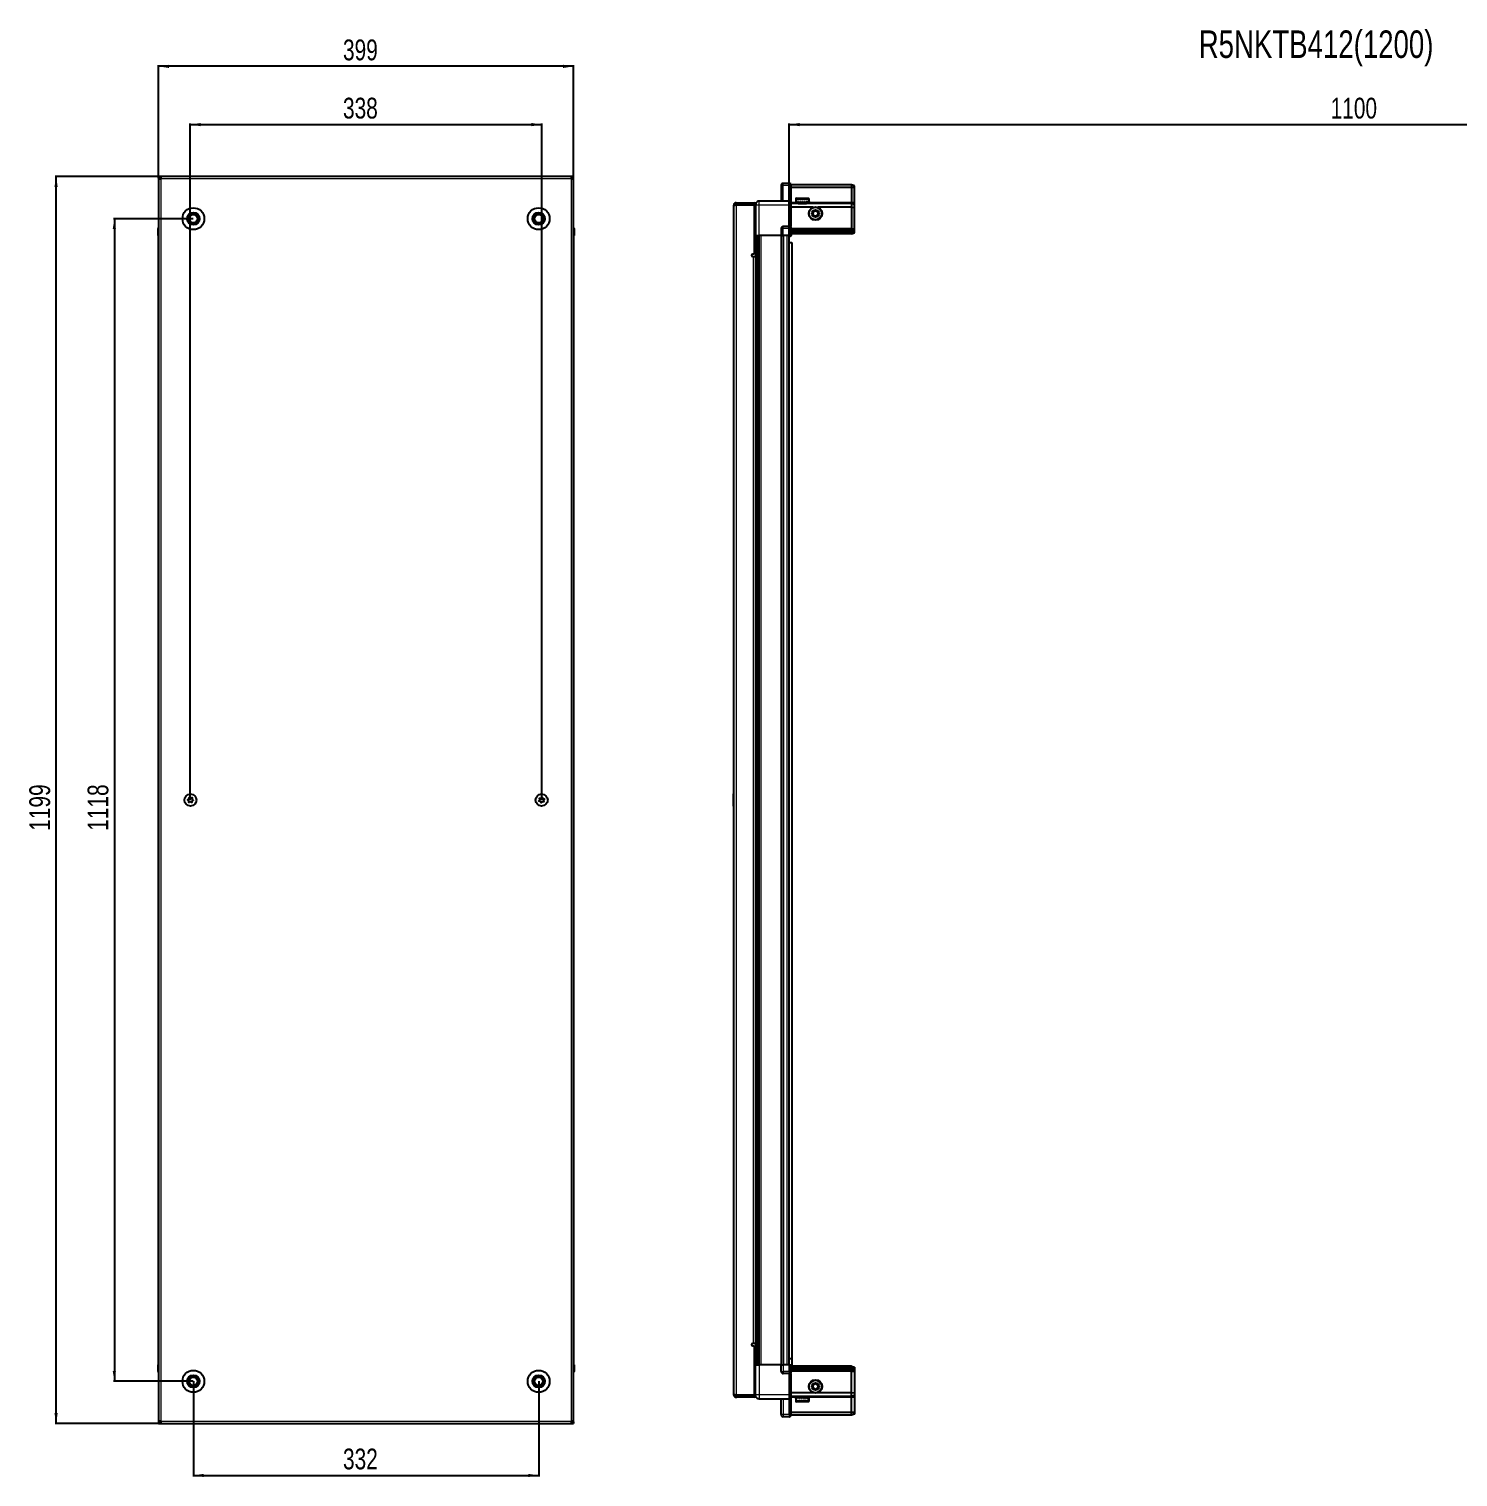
# Model space of a CAD drawing. Header units: millimetres. Extents: x 964 to 3493, y -1259 to 1435.
# Drawn here: x 964 to 2338, y 43 to 1435 of the extents above; entities that cross this region are included whole.
import ezdxf

# ---------------------------------------------------------------- set-up
doc = ezdxf.new("R2010")
doc.units = ezdxf.units.MM
doc.layers.add('FORMAT', color=7, linetype='Continuous')
doc.styles.add('SLDTEXTSTYLE0', font='TXT', dxfattribs={"width": 0.75})
doc.dimstyles.new('SLDDIMSTYLE0', dxfattribs={"dimtxt": 20, "dimasz": 10, "dimexe": 0, "dimexo": 0.0625, "dimgap": 5, "dimtad": 2, "dimdec": 1, "dimrnd": 1e-09, "dimzin": 12, "dimdsep": 46, "dimtxsty": 'SLDTEXTSTYLE0', "dimsah": 1, "dimcen": 0.09, "dimadec": 0, "dimazin": 3, "dimtfac": 1, "dimtofl": 0, "dimtmove": 0, "dimatfit": 3, "dimfxl": 0, "dimfrac": 2, "dimtolj": 1, "dimtzin": 12, "dimarcsym": 0})

# ---------------------------------------------------------------- blocks, each defined once
blk = doc.blocks.new('_D')
at = {"layer": 'FORMAT'}
for p, q in [((1088.6, 1293.1), (989.2, 1293.1)), ((990.2, 94.1), (990.2, 1293.1)), ((1088.6, 94.1), (989.2, 94.1))]:
    blk.add_line(p, q, dxfattribs=at)
for points in [[(990.2, 1293.1), (988.6, 1283.1), (991.7, 1283.1)], [(990.2, 94.1), (991.7, 104.1), (988.6, 104.1)]]:
    blk.add_solid(points, dxfattribs=at)
at = {"layer": 'FORMAT', "insert": (964.4, 664), "char_height": 20, "attachment_point": 1, "rotation": 90, "style": 'SLDTEXTSTYLE0'}
blk.add_mtext('1199', dxfattribs=at)
blk = doc.blocks.new('_D_1')
at = {"layer": 'FORMAT'}
for p, q in [((1088.7, 1293.1), (1088.7, 1400.1)), ((1487.7, 1399.1), (1088.7, 1399.1)), ((1487.7, 1293.1), (1487.7, 1400.1))]:
    blk.add_line(p, q, dxfattribs=at)
for points in [[(1088.7, 1399.1), (1098.7, 1397.5), (1098.7, 1400.6)], [(1487.7, 1399.1), (1477.7, 1400.6), (1477.7, 1397.5)]]:
    blk.add_solid(points, dxfattribs=at)
at = {"layer": 'FORMAT', "insert": (1266, 1424.9), "char_height": 20, "attachment_point": 1, "style": 'SLDTEXTSTYLE0'}
blk.add_mtext('399', dxfattribs=at)
blk = doc.blocks.new('_D_2')
at = {"layer": 'FORMAT'}
for p, q in [((1122.2, 134.6), (1122.2, 43.1)), ((1454.2, 134.6), (1454.2, 43.1)), ((1122.2, 44.1), (1454.2, 44.1))]:
    blk.add_line(p, q, dxfattribs=at)
for points in [[(1122.2, 44.1), (1132.2, 42.5), (1132.2, 45.6)], [(1454.2, 44.1), (1444.2, 45.6), (1444.2, 42.5)]]:
    blk.add_solid(points, dxfattribs=at)
at = {"layer": 'FORMAT', "insert": (1266, 69.9), "char_height": 20, "attachment_point": 1, "style": 'SLDTEXTSTYLE0'}
blk.add_mtext('332', dxfattribs=at)
blk = doc.blocks.new('_D_3')
at = {"layer": 'FORMAT'}
for p, q in [((1119.2, 693.6), (1119.2, 1344.1)), ((1119.2, 1343.1), (1457.2, 1343.1)), ((1457.2, 693.6), (1457.2, 1344.1))]:
    blk.add_line(p, q, dxfattribs=at)
for points in [[(1119.2, 1343.1), (1129.2, 1341.5), (1129.2, 1344.6)], [(1457.2, 1343.1), (1447.2, 1344.6), (1447.2, 1341.5)]]:
    blk.add_solid(points, dxfattribs=at)
at = {"layer": 'FORMAT', "insert": (1266, 1368.9), "char_height": 20, "attachment_point": 1, "style": 'SLDTEXTSTYLE0'}
blk.add_mtext('338', dxfattribs=at)
blk = doc.blocks.new('_D_4')
at = {"layer": 'FORMAT'}
for p, q in [((1122.1, 1252.6), (1045.2, 1252.6)), ((1046.2, 1252.6), (1046.2, 134.6)), ((1122.1, 134.6), (1045.2, 134.6))]:
    blk.add_line(p, q, dxfattribs=at)
for points in [[(1046.2, 1252.6), (1044.6, 1242.6), (1047.7, 1242.6)], [(1046.2, 134.6), (1047.7, 144.6), (1044.6, 144.6)]]:
    blk.add_solid(points, dxfattribs=at)
at = {"layer": 'FORMAT', "insert": (1020.4, 664), "char_height": 20, "attachment_point": 1, "rotation": 90, "style": 'SLDTEXTSTYLE0'}
blk.add_mtext('1118', dxfattribs=at)
blk = doc.blocks.new('_D_5')
at = {"layer": 'FORMAT'}
for p, q in [((1695.1, 1236.6), (1695.1, 1344.1)), ((1695.1, 1343.1), (2795.1, 1343.1)), ((2795.1, 1236.6), (2795.1, 1344.1))]:
    blk.add_line(p, q, dxfattribs=at)
for points in [[(1695.1, 1343.1), (1705.1, 1341.5), (1705.1, 1344.6)], [(2795.1, 1343.1), (2785.1, 1344.6), (2785.1, 1341.5)]]:
    blk.add_solid(points, dxfattribs=at)
at = {"layer": 'FORMAT', "insert": (2215.6, 1368.9), "char_height": 20, "attachment_point": 1, "style": 'SLDTEXTSTYLE0'}
blk.add_mtext('1100', dxfattribs=at)

msp = doc.modelspace()

# ---------------------------------------------------------------- linework, layer by layer
at = {"color": 7, "linetype": 'Continuous', "lineweight": 25}
for p, q in [((1088.66, 1291.57), (1088.66, 1293.07)), ((1090.76, 1293.07), (1088.66, 1293.07)), ((1088.66, 1291.57), (1090.76, 1291.57)), ((1088.66, 1291.57), (1088.66, 1290.97)), ((1088.66, 1290.97), (1088.66, 96.17)), ((1088.66, 1290.97), (1090.76, 1290.97)), ((1090.76, 1293.07), (1090.76, 1290.97)), ((1485.56, 1293.07), (1090.76, 1293.07)), ((1485.56, 1290.97), (1485.56, 1293.07)), ((1487.66, 1293.07), (1485.56, 1293.07)), ((1485.56, 1291.57), (1487.66, 1291.57)), ((1485.56, 1290.97), (1487.66, 1290.97)), ((1487.66, 1291.57), (1487.66, 1293.07)), ((1487.66, 1290.97), (1487.66, 1291.57)), ((1487.66, 96.17), (1487.66, 1290.97)), ((1687.28, 1284.57), (1687.28, 1269.57)), ((1695.28, 1286.57), (1689.28, 1286.57)), ((1695.28, 1286.57), (1695.62, 1286.57)), ((1695.28, 1286.57), (1695.28, 1284.57)), ((1695.28, 1269.77), (1695.28, 1284.57)), ((1695.28, 1269.77), (1695.28, 1284.57)), ((1696.48, 1286.07), (1695.62, 1286.57)), ((1696.48, 1284.57), (1696.48, 1286.07)), ((1754.78, 1285.07), (1696.48, 1285.07)), ((1696.48, 1284.57), (1696.48, 1269.77)), ((1754.78, 1282.57), (1696.48, 1282.57)), ((1754.78, 1285.07), (1754.78, 1282.57)), ((1757.78, 1284.27), (1754.78, 1285.07)), ((1754.78, 1282.57), (1754.78, 1268.07)), ((1757.78, 1282.42), (1754.78, 1282.57)), ((1757.78, 1282.42), (1757.78, 1284.27)), ((1757.78, 1268.07), (1757.78, 1282.42)), ((1643.88, 1266.32), (1643.88, 1267.82)), ((1643.88, 1267.82), (1644.78, 1267.82)), ((1644.78, 1267.82), (1661.28, 1267.82)), ((1644.78, 1266.32), (1644.78, 1267.82)), ((1661.28, 1266.32), (1661.28, 1267.82)), ((1695.28, 1269.57), (1666.28, 1269.57)), ((1695.28, 1269.57), (1695.28, 1269.77)), ((1695.28, 1269.57), (1696.48, 1269.57)), ((1695.28, 1265.57), (1695.28, 1269.57)), ((1696.48, 1269.77), (1696.48, 1269.57)), ((1696.48, 1269.57), (1696.48, 1265.57)), ((1701.28, 1271.47), (1701.28, 1269.07)), ((1701.28, 1269.07), (1701.28, 1268.57)), ((1701.28, 1268.57), (1701.42, 1268.57)), ((1701.61, 1269.07), (1701.42, 1269.07)), ((1701.42, 1269.07), (1701.42, 1268.57)), ((1701.42, 1268.57), (1701.61, 1268.57)), ((1701.61, 1269.07), (1701.61, 1268.57)), ((1701.61, 1268.57), (1702.14, 1268.57)), ((1702.08, 1272.27), (1709.25, 1272.27)), ((1702.54, 1269.07), (1702.14, 1269.07)), ((1702.14, 1269.07), (1702.14, 1268.57)), ((1702.14, 1268.57), (1702.54, 1268.57)), ((1702.54, 1269.07), (1702.54, 1268.57)), ((1702.54, 1268.57), (1703.41, 1268.57)), ((1703.38, 1268.57), (1703.38, 1268.47)), ((1703.38, 1268.47), (1712.18, 1268.47)), ((1703.98, 1269.07), (1703.41, 1269.07)), ((1703.41, 1269.07), (1703.41, 1268.57)), ((1703.41, 1268.57), (1703.98, 1268.57)), ((1703.78, 1268.07), (1704.47, 1267.59)), ((1703.78, 1268.07), (1708.81, 1268.07)), ((1704.47, 1267.59), (1703.78, 1267.1)), ((1703.98, 1269.07), (1703.98, 1268.57)), ((1703.98, 1268.57), (1705.1, 1268.57)), ((1704.47, 1267.59), (1708.64, 1267.59)), ((1705.79, 1269.07), (1705.1, 1269.07)), ((1705.1, 1269.07), (1705.1, 1268.57)), ((1705.1, 1268.57), (1705.79, 1268.57)), ((1705.79, 1269.07), (1705.79, 1268.57)), ((1705.79, 1268.57), (1707.07, 1268.57)), ((1707.8, 1269.07), (1707.07, 1269.07)), ((1707.07, 1269.07), (1707.07, 1268.57)), ((1707.07, 1268.57), (1707.3, 1268.57)), ((1707.3, 1269.07), (1707.3, 1268.57)), ((1707.8, 1269.07), (1707.8, 1268.57)), ((1707.8, 1269.07), (1707.8, 1268.57)), ((1707.8, 1268.57), (1709.1, 1268.57)), ((1707.8, 1268.57), (1707.8, 1268.57)), ((1708.64, 1267.59), (1711.09, 1267.59)), ((1708.81, 1268.07), (1711.78, 1268.07)), ((1709.81, 1269.07), (1709.1, 1269.07)), ((1709.1, 1269.07), (1709.1, 1268.57)), ((1709.16, 1269.07), (1709.16, 1268.57)), ((1709.16, 1268.57), (1709.81, 1268.57)), ((1709.25, 1272.27), (1713.48, 1272.27)), ((1709.81, 1269.07), (1709.81, 1268.57)), ((1709.81, 1268.57), (1711, 1268.57)), ((1711.62, 1269.07), (1711, 1269.07)), ((1711, 1269.07), (1711, 1268.57)), ((1711, 1268.57), (1711.62, 1268.57)), ((1711.09, 1267.59), (1711.78, 1268.07)), ((1711.78, 1267.1), (1711.09, 1267.59)), ((1711.62, 1269.07), (1711.62, 1268.57)), ((1711.62, 1268.57), (1712.59, 1268.57)), ((1712.18, 1268.47), (1712.18, 1268.57)), ((1713.05, 1269.07), (1712.59, 1269.07)), ((1712.59, 1269.07), (1712.59, 1268.57)), ((1712.59, 1268.57), (1713.05, 1268.57)), ((1713.05, 1269.07), (1713.05, 1268.57)), ((1713.05, 1268.57), (1713.71, 1268.57)), ((1713.97, 1269.07), (1713.71, 1269.07)), ((1713.71, 1269.07), (1713.71, 1268.57)), ((1713.71, 1268.57), (1713.97, 1268.57)), ((1713.97, 1269.07), (1713.97, 1268.57)), ((1713.97, 1268.57), (1714.24, 1268.57)), ((1714.28, 1269.07), (1714.24, 1269.07)), ((1714.24, 1269.07), (1714.24, 1268.57)), ((1714.24, 1268.57), (1714.28, 1268.57)), ((1714.28, 1269.07), (1714.28, 1271.47)), ((1714.28, 1269.07), (1714.28, 1268.57)), ((1754.78, 1268.07), (1754.78, 1267.07)), ((1757.78, 1266.27), (1757.78, 1268.07)), ((1643.28, 1265.72), (1641.78, 1265.72)), ((1641.78, 1265.22), (1641.78, 1265.72)), ((1641.78, 121.92), (1641.78, 1265.22)), ((1643.88, 1266.32), (1644.78, 1266.32)), ((1643.88, 1265.82), (1661.28, 1265.82)), ((1644.78, 1266.32), (1661.28, 1266.32)), ((1662.78, 1265.82), (1661.28, 1265.82)), ((1661.28, 1265.82), (1661.28, 1218.32)), ((1662.78, 1265.57), (1662.78, 1236.57)), ((1695.28, 1245.27), (1695.28, 1265.57)), ((1754.78, 1267.07), (1696.48, 1267.07)), ((1696.48, 1265.57), (1696.48, 1245.27)), ((1717.78, 1263.57), (1696.48, 1263.57)), ((1703.78, 1267.1), (1703.78, 1267.07)), ((1703.78, 1267.1), (1708.81, 1267.1)), ((1708.81, 1267.1), (1711.78, 1267.1)), ((1711.78, 1267.07), (1711.78, 1267.1)), ((1754.78, 1263.57), (1722.78, 1263.57)), ((1754.78, 1267.07), (1754.78, 1263.57)), ((1757.78, 1266.27), (1754.78, 1267.07)), ((1754.78, 1263.57), (1754.78, 1243.07)), ((1754.78, 1263.57), (1757.78, 1263.24)), ((1757.78, 1263.24), (1757.78, 1266.27)), ((1757.78, 1243.07), (1757.78, 1263.24)), ((1088.15, 1243.07), (1088.15, 1236.57)), ((1088.16, 1236.57), (1088.16, 1243.07)), ((1487.66, 1244.39), (1487.66, 1244.39)), ((1488.16, 1243.07), (1488.16, 1236.57)), ((1488.16, 1236.57), (1488.16, 1243.07)), ((1687.28, 1243.07), (1687.28, 1236.57)), ((1695.28, 1245.07), (1689.28, 1245.07)), ((1695.28, 1245.07), (1695.28, 1245.27)), ((1695.28, 1245.07), (1695.28, 1243.07)), ((1695.28, 1245.07), (1696.48, 1245.07)), ((1695.28, 1236.57), (1695.28, 1243.07)), ((1695.28, 1236.57), (1695.28, 1243.07)), ((1695.62, 1236.57), (1695.62, 1243.07)), ((1696.48, 1245.27), (1696.48, 1245.07)), ((1696.48, 1244.39), (1696.48, 1245.07)), ((1696.48, 1244.39), (1696.48, 1236.57)), ((1754.78, 1242.07), (1696.48, 1242.07)), ((1754.78, 1241.07), (1696.48, 1241.07)), ((1754.78, 1239.57), (1696.48, 1239.57)), ((1754.78, 1243.07), (1754.78, 1242.07)), ((1754.78, 1242.07), (1754.78, 1241.07)), ((1754.78, 1242.07), (1757.78, 1241.27)), ((1754.78, 1241.07), (1754.78, 1239.57)), ((1754.78, 1241.07), (1757.78, 1240.53)), ((1754.78, 1239.57), (1757.78, 1240.03)), ((1754.78, 1239.57), (1754.78, 1238.07)), ((1757.78, 1241.27), (1757.78, 1243.07)), ((1757.78, 1240.53), (1757.78, 1241.27)), ((1757.78, 1240.03), (1757.78, 1240.53)), ((1757.78, 1238.87), (1757.78, 1240.03)), ((1088.15, 1236.57), (1088.16, 1236.57)), ((1088.66, 1236.57), (1088.16, 1236.57)), ((1088.31, 1236.57), (1088.31, 150.57)), ((1487.66, 1236.57), (1488.16, 1236.57)), ((1488.01, 150.57), (1488.01, 1236.57)), ((1488.16, 1236.57), (1488.16, 1236.57)), ((1488.16, 1236.57), (1488.16, 1236.57)), ((1661.28, 1239.32), (1662.78, 1239.32)), ((1662.78, 1236.57), (1661.28, 1236.57)), ((1663.43, 150.57), (1663.43, 1236.57)), ((1665.23, 1236.57), (1665.23, 150.57)), ((1665.26, 1236.57), (1665.26, 150.57)), ((1687.28, 1236.57), (1666.28, 1236.57)), ((1687.28, 1236.57), (1689.28, 1236.57)), ((1687.93, 150.57), (1687.93, 1236.57)), ((1695.28, 1236.57), (1689.28, 1236.57)), ((1695.13, 150.57), (1695.13, 1236.57)), ((1695.13, 1229.57), (1697.63, 1229.57)), ((1695.28, 1236.57), (1695.62, 1236.57)), ((1695.28, 1236.57), (1695.28, 1236.57)), ((1696.48, 1236.57), (1695.62, 1236.57)), ((1695.62, 1236.57), (1695.62, 1236.57)), ((1754.78, 1238.07), (1696.48, 1238.07)), ((1697.63, 1229.57), (1697.63, 156.07)), ((1754.78, 1238.07), (1757.78, 1238.87)), ((1661.28, 1218.32), (1659.93, 1218.32)), ((1659.93, 1216.32), (1660.68, 1216.32)), ((1660.68, 1216.32), (1662.78, 1216.32)), ((1662.78, 1216.32), (1662.78, 170.82)), ((1641.78, 699.36), (1641.48, 699.36)), ((1641.48, 687.79), (1641.48, 699.36)), ((1663.28, 703.07), (1663.28, 684.07)), ((1641.48, 687.79), (1641.78, 687.79)), ((1660.68, 170.82), (1659.93, 170.82)), ((1659.93, 168.82), (1661.28, 168.82)), ((1662.78, 170.82), (1660.68, 170.82)), ((1661.28, 168.82), (1661.28, 121.32)), ((1697.63, 156.07), (1695.13, 156.07)), ((1697.63, 156.07), (1697.63, 149.07)), ((1088.15, 144.07), (1088.15, 150.57)), ((1088.15, 150.57), (1088.16, 150.57)), ((1088.16, 150.57), (1088.16, 150.57)), ((1088.16, 150.57), (1088.16, 144.07)), ((1088.65, 150.57), (1088.16, 150.57)), ((1088.65, 142.75), (1088.65, 142.75)), ((1487.66, 150.57), (1488.16, 150.57)), ((1488.16, 150.57), (1488.16, 150.57)), ((1488.16, 144.07), (1488.16, 150.57)), ((1488.16, 150.57), (1488.16, 144.07)), ((1662.78, 150.57), (1661.28, 150.57)), ((1662.78, 147.82), (1661.28, 147.82)), ((1662.78, 121.57), (1662.78, 150.57)), ((1687.28, 150.57), (1666.28, 150.57)), ((1687.28, 144.07), (1687.28, 150.57)), ((1687.28, 150.57), (1689.28, 150.57)), ((1695.28, 150.57), (1689.28, 150.57)), ((1695.28, 142.07), (1689.28, 142.07)), ((1695.28, 144.07), (1695.28, 150.57)), ((1695.28, 150.57), (1695.62, 150.57)), ((1695.28, 144.07), (1695.28, 142.07)), ((1695.28, 144.07), (1695.28, 142.07)), ((1695.28, 142.07), (1696.48, 142.07)), ((1695.28, 141.87), (1695.28, 142.07)), ((1695.28, 121.57), (1695.28, 141.87)), ((1695.62, 144.07), (1695.62, 150.57)), ((1695.62, 150.57), (1696.48, 150.57)), ((1696.48, 150.57), (1696.48, 142.75)), ((1754.78, 149.07), (1696.48, 149.07)), ((1754.78, 147.57), (1696.48, 147.57)), ((1754.78, 146.07), (1696.48, 146.07)), ((1754.78, 145.07), (1696.48, 145.07)), ((1696.48, 142.07), (1696.48, 142.75)), ((1696.48, 142.07), (1696.48, 141.87)), ((1696.48, 141.87), (1696.48, 121.57)), ((1754.78, 147.57), (1754.78, 149.07)), ((1754.78, 149.07), (1757.78, 148.27)), ((1754.78, 146.07), (1754.78, 147.57)), ((1754.78, 147.57), (1757.78, 147.12)), ((1754.78, 146.07), (1757.78, 146.62)), ((1754.78, 145.07), (1754.78, 146.07)), ((1754.78, 145.07), (1757.78, 145.87)), ((1754.78, 144.07), (1754.78, 145.07)), ((1754.78, 123.57), (1754.78, 144.07)), ((1757.78, 148.27), (1757.78, 147.12)), ((1757.78, 147.12), (1757.78, 146.62)), ((1757.78, 146.62), (1757.78, 145.87)), ((1757.78, 145.87), (1757.78, 144.07)), ((1757.78, 144.07), (1757.78, 123.9)), ((1641.78, 121.42), (1641.78, 121.92)), ((1643.28, 121.42), (1641.78, 121.42)), ((1661.28, 121.32), (1643.88, 121.32)), ((1643.88, 120.82), (1643.88, 119.32)), ((1643.88, 120.82), (1644.78, 120.82)), ((1643.88, 119.32), (1644.78, 119.32)), ((1644.78, 120.82), (1644.78, 119.32)), ((1661.28, 120.82), (1644.78, 120.82)), ((1661.28, 119.32), (1644.78, 119.32)), ((1661.28, 121.32), (1662.78, 121.32)), ((1661.28, 120.82), (1661.28, 119.32)), ((1695.28, 117.57), (1666.28, 117.57)), ((1687.28, 102.57), (1687.28, 117.57)), ((1695.28, 117.57), (1695.28, 121.57)), ((1695.28, 117.57), (1696.48, 117.57)), ((1695.28, 117.37), (1695.28, 117.57)), ((1695.28, 102.57), (1695.28, 117.37)), ((1717.78, 123.57), (1696.48, 123.57)), ((1696.48, 121.57), (1696.48, 117.57)), ((1754.78, 120.07), (1696.48, 120.07)), ((1696.48, 117.57), (1696.48, 117.37)), ((1696.48, 117.37), (1696.48, 102.57)), ((1701.28, 118.57), (1701.28, 115.67)), ((1701.38, 118.57), (1701.28, 118.57)), ((1701.38, 118.07), (1701.38, 118.57)), ((1701.55, 118.57), (1701.38, 118.57)), ((1701.38, 118.07), (1701.55, 118.07)), ((1701.55, 118.07), (1701.55, 118.57)), ((1702.04, 118.57), (1701.55, 118.57)), ((1702.04, 118.07), (1702.04, 118.57)), ((1702.42, 118.57), (1702.04, 118.57)), ((1702.04, 118.07), (1702.42, 118.07)), ((1702.23, 114.87), (1702.08, 114.87)), ((1713.48, 114.87), (1702.23, 114.87)), ((1702.42, 118.07), (1702.42, 118.57)), ((1703.26, 118.57), (1702.42, 118.57)), ((1703.26, 118.07), (1703.26, 118.57)), ((1703.81, 118.57), (1703.26, 118.57)), ((1703.26, 118.07), (1703.81, 118.07)), ((1703.38, 118.67), (1703.38, 118.57)), ((1708.78, 118.67), (1703.38, 118.67)), ((1703.78, 120.07), (1703.78, 120.04)), ((1703.78, 120.04), (1704.47, 119.55)), ((1703.89, 120.04), (1703.78, 120.04)), ((1704.47, 119.55), (1703.78, 119.07)), ((1703.89, 119.07), (1703.78, 119.07)), ((1703.81, 118.07), (1703.81, 118.57)), ((1704.92, 118.57), (1703.81, 118.57)), ((1711.78, 120.04), (1703.89, 120.04)), ((1711.78, 119.07), (1703.89, 119.07)), ((1704.56, 119.55), (1704.47, 119.55)), ((1711.09, 119.55), (1704.56, 119.55)), ((1704.92, 118.07), (1704.92, 118.57)), ((1705.6, 118.57), (1704.92, 118.57)), ((1704.92, 118.07), (1705.6, 118.07)), ((1705.6, 118.07), (1705.6, 118.57)), ((1706.86, 118.57), (1705.6, 118.57)), ((1706.86, 118.07), (1706.86, 118.57)), ((1707.16, 118.57), (1706.86, 118.57)), ((1706.86, 118.07), (1707.6, 118.07)), ((1707.16, 118.07), (1707.16, 118.57)), ((1707.6, 118.07), (1707.6, 118.57)), ((1708.9, 118.57), (1707.6, 118.57)), ((1712.18, 118.67), (1708.78, 118.67)), ((1708.9, 118.07), (1708.9, 118.57)), ((1708.9, 118.07), (1709.61, 118.07)), ((1709.02, 118.07), (1709.02, 118.57)), ((1709.61, 118.57), (1709.02, 118.57)), ((1709.61, 118.07), (1709.61, 118.57)), ((1710.82, 118.57), (1709.61, 118.57)), ((1710.82, 118.07), (1710.82, 118.57)), ((1711.45, 118.57), (1710.82, 118.57)), ((1710.82, 118.07), (1711.45, 118.07)), ((1711.09, 119.55), (1711.78, 120.04)), ((1711.78, 119.07), (1711.09, 119.55)), ((1711.45, 118.07), (1711.45, 118.57)), ((1712.45, 118.57), (1711.45, 118.57)), ((1711.78, 120.04), (1711.78, 120.07)), ((1712.18, 118.57), (1712.18, 118.67)), ((1712.45, 118.07), (1712.45, 118.57)), ((1712.93, 118.57), (1712.45, 118.57)), ((1712.45, 118.07), (1712.93, 118.07)), ((1712.93, 118.07), (1712.93, 118.57)), ((1713.62, 118.57), (1712.93, 118.57)), ((1713.62, 118.07), (1713.62, 118.57)), ((1713.91, 118.57), (1713.62, 118.57)), ((1713.62, 118.07), (1713.91, 118.07)), ((1713.91, 118.07), (1713.91, 118.57)), ((1714.22, 118.57), (1713.91, 118.57)), ((1714.22, 118.07), (1714.22, 118.57)), ((1714.28, 118.57), (1714.22, 118.57)), ((1714.22, 118.07), (1714.28, 118.07)), ((1714.28, 115.67), (1714.28, 118.57)), ((1714.28, 118.07), (1714.28, 118.57)), ((1714.28, 118.57), (1714.28, 118.57)), ((1754.78, 123.57), (1722.78, 123.57)), ((1754.78, 123.57), (1757.78, 123.9)), ((1754.78, 120.07), (1754.78, 123.57)), ((1757.78, 120.87), (1754.78, 120.07)), ((1754.78, 119.07), (1754.78, 120.07)), ((1754.78, 104.57), (1754.78, 119.07)), ((1757.78, 123.9), (1757.78, 120.87)), ((1757.78, 120.87), (1757.78, 119.07)), ((1757.78, 119.07), (1757.78, 104.73)), ((1695.28, 100.57), (1689.28, 100.57)), ((1695.28, 102.57), (1695.28, 100.57)), ((1695.28, 100.57), (1695.62, 100.57)), ((1695.28, 100.57), (1695.28, 100.57)), ((1695.28, 100.57), (1695.62, 100.57)), ((1695.62, 100.57), (1696.48, 101.07)), ((1695.62, 100.57), (1696.48, 101.07)), ((1754.78, 104.57), (1696.48, 104.57)), ((1696.48, 101.07), (1696.48, 102.57)), ((1754.78, 102.07), (1696.48, 102.07)), ((1757.78, 104.73), (1754.78, 104.57)), ((1754.78, 102.07), (1754.78, 104.57)), ((1757.78, 102.87), (1754.78, 102.07)), ((1757.78, 104.73), (1757.78, 102.87)), ((1090.76, 96.17), (1088.66, 96.17)), ((1088.66, 96.17), (1088.66, 95.57)), ((1088.66, 95.57), (1088.66, 94.07)), ((1090.76, 95.57), (1088.66, 95.57)), ((1088.66, 94.07), (1090.76, 94.07)), ((1090.76, 96.17), (1090.76, 94.07)), ((1090.76, 94.07), (1485.56, 94.07)), ((1485.56, 94.07), (1485.56, 96.17)), ((1487.66, 96.17), (1485.56, 96.17)), ((1487.66, 95.57), (1485.56, 95.57)), ((1485.56, 94.07), (1487.66, 94.07)), ((1487.66, 95.57), (1487.66, 96.17)), ((1487.66, 95.57), (1487.66, 94.07))]:
    msp.add_line(p, q, dxfattribs=at)
at = {"color": 8, "linetype": 'Continuous', "lineweight": 18}
for p, q in [((1485.56, 1290.97), (1090.76, 1290.97)), ((1090.76, 1290.97), (1090.76, 96.17)), ((1485.56, 96.17), (1485.56, 1290.97)), ((1689.28, 1284.57), (1687.28, 1284.57)), ((1689.28, 1284.57), (1689.28, 1286.57)), ((1689.28, 1269.57), (1689.28, 1284.57)), ((1695.28, 1284.57), (1689.28, 1284.57)), ((1695.28, 1284.57), (1696.48, 1284.57)), ((1695.28, 1269.77), (1696.48, 1269.77)), ((1703.78, 1268.07), (1696.48, 1268.07)), ((1701.28, 1271.47), (1709.46, 1271.47)), ((1709.46, 1271.47), (1714.28, 1271.47)), ((1754.78, 1268.07), (1711.78, 1268.07)), ((1757.78, 1268.07), (1754.78, 1268.07)), ((1643.88, 1265.82), (1643.88, 121.32)), ((1666.28, 1236.57), (1666.28, 1265.57)), ((1695.28, 1265.57), (1666.28, 1265.57)), ((1695.28, 1265.57), (1696.48, 1265.57)), ((1088.66, 1243.07), (1088.16, 1243.07)), ((1487.66, 1243.07), (1488.16, 1243.07)), ((1687.28, 1243.07), (1689.28, 1243.07)), ((1689.28, 1243.07), (1689.28, 1245.07)), ((1689.28, 1236.57), (1689.28, 1243.07)), ((1695.28, 1243.07), (1689.28, 1243.07)), ((1695.28, 1245.27), (1696.48, 1245.27)), ((1695.28, 1243.07), (1695.62, 1243.07)), ((1754.78, 1243.07), (1696.48, 1243.07)), ((1754.78, 1243.07), (1757.78, 1243.07)), ((1662.78, 1216.32), (1662.78, 1236.57)), ((1664.02, 1236.57), (1664.02, 150.57)), ((1666.47, 150.57), (1666.47, 1236.57)), ((1667.88, 1236.57), (1667.88, 150.57)), ((1687.28, 150.57), (1687.28, 1236.57)), ((1689.93, 150.57), (1689.93, 1236.57)), ((1693.13, 150.57), (1693.13, 1236.57)), ((1695.28, 1236.57), (1695.62, 1236.57)), ((1660.68, 170.82), (1660.68, 1216.32)), ((1662.78, 150.57), (1662.78, 170.82)), ((1088.66, 144.07), (1088.16, 144.07)), ((1487.66, 144.07), (1488.16, 144.07)), ((1666.28, 150.57), (1666.28, 121.57)), ((1687.28, 144.07), (1689.28, 144.07)), ((1689.28, 150.57), (1689.28, 144.07)), ((1689.28, 144.07), (1689.28, 142.07)), ((1695.28, 144.07), (1689.28, 144.07)), ((1695.28, 144.07), (1695.62, 144.07)), ((1696.48, 141.87), (1695.28, 141.87)), ((1754.78, 144.07), (1696.48, 144.07)), ((1754.78, 144.07), (1757.78, 144.07)), ((1695.28, 121.57), (1666.28, 121.57)), ((1689.28, 117.57), (1689.28, 102.57)), ((1695.28, 121.57), (1696.48, 121.57)), ((1696.48, 117.37), (1695.28, 117.37)), ((1703.78, 119.07), (1696.48, 119.07)), ((1701.45, 115.67), (1701.28, 115.67)), ((1714.28, 115.67), (1701.45, 115.67)), ((1754.78, 119.07), (1711.78, 119.07)), ((1757.78, 119.07), (1754.78, 119.07)), ((1689.28, 102.57), (1687.28, 102.57)), ((1689.28, 102.57), (1689.28, 100.57)), ((1695.28, 102.57), (1689.28, 102.57)), ((1695.28, 102.57), (1696.48, 102.57)), ((1090.76, 96.17), (1485.56, 96.17))]:
    msp.add_line(p, q, dxfattribs=at)
at = {"color": 7, "linetype": 'Continuous', "lineweight": 25}
for centre, radius in [((1122.16, 1252.57), 10.5), ((1122.16, 1252.57), 6), ((1122.16, 1252.57), 3.9), ((1454.16, 1252.57), 10.5), ((1454.16, 1252.57), 6), ((1454.16, 1252.57), 3.9), ((1720.28, 1257.57), 6.5), ((1720.28, 1257.57), 3.46), ((1119.31, 693.57), 5.79), ((1457.01, 693.57), 5.79), ((1119.31, 693.57), 1.85), ((1457.01, 693.57), 1.85), ((1122.16, 134.57), 10.5), ((1122.16, 134.57), 6), ((1454.16, 134.57), 10.5), ((1454.16, 134.57), 6), ((1122.16, 134.57), 3.9), ((1454.16, 134.57), 3.9), ((1720.28, 129.57), 6.5), ((1720.28, 129.57), 3.46)]:
    msp.add_circle(centre, radius, dxfattribs=at)
at = {"color": 8, "linetype": 'Continuous', "lineweight": 18}
for centre in [(1720.28, 1257.57), (1720.28, 129.57)]:
    msp.add_circle(centre, 5.7, dxfattribs=at)
at = {"color": 7, "linetype": 'Continuous', "lineweight": 25}
for centre, radius, start, end in [((1689.28, 1284.57), 2, 90, 180), ((1661.18, 1265.72), 2.1, 32.2369, 87.2706), ((1702.08, 1271.47), 0.8, 90, 180), ((1703.38, 1268.07), 0.4, 0, 90), ((1712.18, 1268.07), 0.4, 90, 180), ((1713.48, 1271.47), 0.8, 0, 90), ((1122.16, 1252.57), 4.62, 120, 180), ((1122.16, 1252.57), 4.62, 60, 120), ((1122.16, 1252.57), 4.62, 360, 60), ((1454.16, 1252.57), 4.62, 120, 180), ((1454.16, 1252.57), 4.62, 60, 120), ((1454.16, 1252.57), 4.62, 0, 60), ((1643.78, 1265.32), 0.5, 90, 117.52901), ((1661.18, 1265.72), 0.6, 9.59407, 90), ((1720.28, 1257.57), 2.5, 161.00659, 221.00659), ((1720.28, 1257.57), 2.5, 101.00659, 161.00659), ((1720.28, 1257.57), 2.5, 221.00659, 281.00659), ((1720.28, 1257.57), 2.5, 41.00659, 101.00659), ((1720.28, 1257.57), 2.5, 281.00659, 341.00659), ((1720.28, 1257.57), 2.5, 341.00659, 41.00659), ((1090.16, 1243.07), 2, 138.59038, 180), ((1122.16, 1252.57), 4.62, 180, 240), ((1122.16, 1252.57), 4.62, 240, 300), ((1122.16, 1252.57), 4.62, 300, 360), ((1454.16, 1252.57), 4.62, 180, 240), ((1454.16, 1252.57), 4.62, 240, 300), ((1454.16, 1252.57), 4.62, 300, 0), ((1486.16, 1243.07), 2, 33.94202, 41.40962), ((1486.16, 1243.07), 2, 0, 41.40962), ((1486.16, 1243.07), 2, 360, 18.58003), ((1689.28, 1243.07), 2, 90, 180), ((1692.63, 1239.22), 5, 300, 346.70293), ((1659.93, 1217.32), 1, 90, 270), ((1660.28, 703.07), 3, 0, 33.55731), ((1660.28, 684.07), 3, 326.44269, 0), ((1659.93, 169.82), 1, 90, 270), ((1090.16, 144.07), 2, 180, 221.39416), ((1486.16, 144.07), 2, 318.57492, 360), ((1486.16, 144.07), 2, 318.59038, 0), ((1689.28, 144.07), 2, 180, 270), ((1122.16, 134.57), 4.62, 120, 180), ((1122.16, 134.57), 4.62, 180, 240), ((1122.16, 134.57), 4.62, 60, 120), ((1122.16, 134.57), 4.62, 240, 300), ((1122.16, 134.57), 4.62, 0, 60), ((1122.16, 134.57), 4.62, 300, 0), ((1454.16, 134.57), 4.62, 120, 180), ((1454.16, 134.57), 4.62, 180, 240), ((1454.16, 134.57), 4.62, 60, 120), ((1454.16, 134.57), 4.62, 240, 300), ((1454.16, 134.57), 4.62, 360, 60), ((1454.16, 134.57), 4.62, 300, 360), ((1720.28, 129.57), 2.5, 127.98423, 187.98423), ((1720.28, 129.57), 2.5, 187.98423, 247.98423), ((1720.28, 129.57), 2.5, 67.98423, 127.98423), ((1720.28, 129.57), 2.5, 247.98423, 307.98423), ((1720.28, 129.57), 2.5, 7.98423, 67.98423), ((1720.28, 129.57), 2.5, 307.98423, 7.98423), ((1643.78, 121.82), 0.5, 243.29122, 270), ((1661.18, 121.42), 0.6, 270, 350.40593), ((1661.18, 121.42), 2.1, 272.7294, 327.8305), ((1702.08, 115.67), 0.8, 180, 270), ((1703.38, 119.07), 0.4, 270, 360), ((1712.18, 119.07), 0.4, 180, 270), ((1713.48, 115.67), 0.8, 270, 360), ((1689.28, 102.57), 2, 180, 270)]:
    msp.add_arc(centre, radius, start, end, dxfattribs=at)
for centre, start_param, end_param in [((1699.08, 1243.07), 2.4188584, 3.1415927), ((1699.08, 144.07), 3.1415927, 3.8643269)]:
    msp.add_ellipse(centre, major_axis=(3.46, 0), ratio=0.5773503, start_param=start_param, end_param=end_param, dxfattribs=at)
for points, knots in [([(1643.88, 1267.82), (1643.63, 1267.79), (1643.14, 1267.74), (1642.5, 1267.35), (1642.03, 1266.79), (1641.81, 1266.21), (1641.79, 1265.85), (1641.78, 1265.72)], [0, 0, 0, 0, 0.23025534, 0.4485219, 0.6667858, 0.88504963, 1, 1, 1, 1]), ([(1666.28, 1269.57), (1665.84, 1269.52), (1665.17, 1269.45), (1664.35, 1269.02), (1663.79, 1268.56), (1663.34, 1268), (1662.9, 1267.19), (1662.83, 1266.51), (1662.78, 1266.07)], [0, 0, 0, 0, 0.2394568, 0.3683607, 0.5, 0.6316393, 0.7605432, 1, 1, 1, 1]), ([(1117.54, 1252.57), (1117.87, 1253.14), (1118.43, 1254.12), (1119.25, 1255.55), (1119.66, 1256.26), (1119.85, 1256.57)], [0, 0, 0, 0, 0.4391308, 0.7513783, 1, 1, 1, 1]), ([(1119.85, 1256.57), (1120.05, 1256.57), (1120.75, 1256.57), (1122.06, 1256.57), (1123.45, 1256.57), (1124.2, 1256.57), (1124.46, 1256.57)], [0, 0, 0, 0, 0.1393293, 0.4852696, 0.8163565, 1, 1, 1, 1]), ([(1124.46, 1256.57), (1124.8, 1256), (1125.36, 1255.02), (1126.18, 1253.59), (1126.59, 1252.89), (1126.77, 1252.57)], [0, 0, 0, 0, 0.4391308, 0.7513783, 1, 1, 1, 1]), ([(1449.54, 1252.57), (1449.87, 1253.14), (1450.43, 1254.12), (1451.25, 1255.55), (1451.66, 1256.26), (1451.85, 1256.57)], [0, 0, 0, 0, 0.4391308, 0.7513783, 1, 1, 1, 1]), ([(1451.85, 1256.57), (1452.05, 1256.57), (1452.75, 1256.57), (1454.06, 1256.57), (1455.45, 1256.57), (1456.2, 1256.57), (1456.46, 1256.57)], [0, 0, 0, 0, 0.1393293, 0.4852696, 0.8163565, 1, 1, 1, 1]), ([(1456.46, 1256.57), (1456.8, 1256), (1457.36, 1255.02), (1458.18, 1253.59), (1458.59, 1252.89), (1458.77, 1252.57)], [0, 0, 0, 0, 0.4391308, 0.7513783, 1, 1, 1, 1]), ([(1641.78, 1265.22), (1641.81, 1265.27), (1641.86, 1265.36), (1642.26, 1265.49), (1642.81, 1265.62), (1643.39, 1265.73), (1643.76, 1265.8), (1643.88, 1265.82)], [0, 0, 0, 0, 0.2302553, 0.4485219, 0.6667858, 0.8850496, 1, 1, 1, 1]), ([(1662.78, 1266.07), (1662.78, 1266.06), (1662.78, 1266.05), (1662.78, 1265.93), (1662.78, 1265.77), (1662.78, 1265.64), (1662.78, 1265.57)], [0, 0, 0, 0, 0.2493943, 0.5003335, 0.7501667, 1, 1, 1, 1]), ([(1717.45, 1257.02), (1717.62, 1257.51), (1717.93, 1258.42), (1718.24, 1259.33), (1718.39, 1259.75)], [0, 0, 0, 0, 0.5346859, 1, 1, 1, 1]), ([(1719.34, 1254.84), (1719.12, 1255.1), (1718.58, 1255.72), (1717.92, 1256.47), (1717.53, 1256.93), (1717.45, 1257.02)], [0, 0, 0, 0, 0.3629006, 0.8668753, 1, 1, 1, 1]), ([(1718.39, 1259.75), (1718.9, 1259.85), (1719.84, 1260.03), (1720.78, 1260.22), (1721.22, 1260.3)], [0, 0, 0, 0, 0.5346859, 1, 1, 1, 1]), ([(1722.18, 1255.39), (1721.67, 1255.29), (1720.72, 1255.11), (1719.78, 1254.93), (1719.34, 1254.84)], [0, 0, 0, 0, 0.5346859, 1, 1, 1, 1]), ([(1721.22, 1260.3), (1721.3, 1260.21), (1721.7, 1259.75), (1722.35, 1259), (1722.89, 1258.38), (1723.12, 1258.12)], [0, 0, 0, 0, 0.13312467, 0.63709944, 1, 1, 1, 1]), ([(1723.12, 1258.12), (1722.95, 1257.63), (1722.64, 1256.72), (1722.32, 1255.81), (1722.18, 1255.39)], [0, 0, 0, 0, 0.5346859, 1, 1, 1, 1]), ([(1119.85, 1248.57), (1119.51, 1249.14), (1118.95, 1250.12), (1118.13, 1251.55), (1117.72, 1252.26), (1117.54, 1252.57)], [0, 0, 0, 0, 0.43913077, 0.75137827, 1, 1, 1, 1]), ([(1124.46, 1248.57), (1124.2, 1248.57), (1123.45, 1248.57), (1122.06, 1248.57), (1120.75, 1248.57), (1120.05, 1248.57), (1119.85, 1248.57)], [0, 0, 0, 0, 0.1836435, 0.5147304, 0.8606707, 1, 1, 1, 1]), ([(1126.77, 1252.57), (1126.44, 1252), (1125.88, 1251.02), (1125.06, 1249.59), (1124.65, 1248.89), (1124.46, 1248.57)], [0, 0, 0, 0, 0.4391308, 0.7513783, 1, 1, 1, 1]), ([(1451.85, 1248.57), (1451.51, 1249.14), (1450.95, 1250.12), (1450.13, 1251.55), (1449.72, 1252.26), (1449.54, 1252.57)], [0, 0, 0, 0, 0.43913077, 0.75137827, 1, 1, 1, 1]), ([(1456.46, 1248.57), (1456.2, 1248.57), (1455.45, 1248.57), (1454.06, 1248.57), (1452.75, 1248.57), (1452.05, 1248.57), (1451.85, 1248.57)], [0, 0, 0, 0, 0.1836435, 0.5147304, 0.8606707, 1, 1, 1, 1]), ([(1458.77, 1252.57), (1458.44, 1252), (1457.88, 1251.02), (1457.06, 1249.59), (1456.65, 1248.89), (1456.46, 1248.57)], [0, 0, 0, 0, 0.4391308, 0.7513783, 1, 1, 1, 1]), ([(1662.78, 1236.57), (1662.82, 1236.57), (1662.9, 1236.57), (1663.5, 1236.57), (1664.39, 1236.57), (1665.38, 1236.57), (1666.03, 1236.57), (1666.28, 1236.57)], [0, 0, 0, 0, 0.2146939, 0.4293877, 0.6440816, 0.8587754, 1, 1, 1, 1]), ([(1457.5, 696.33), (1457.49, 696.33), (1457.46, 696.33), (1457.41, 696.3), (1457.3, 696.2), (1457.06, 695.9), (1456.73, 695.47), (1456.15, 695.23), (1455.63, 695.29), (1455.25, 695.38), (1455.01, 695.42), (1454.92, 695.41), (1454.88, 695.39), (1454.86, 695.37), (1454.85, 695.34), (1454.84, 695.27), (1454.91, 695.01), (1455.12, 694.58), (1455.26, 693.88), (1454.88, 693.28), (1454.55, 692.94), (1454.39, 692.73), (1454.37, 692.66), (1454.37, 692.63), (1454.38, 692.6), (1454.41, 692.58), (1454.44, 692.55), (1454.52, 692.53), (1454.74, 692.48), (1455.12, 692.44), (1455.62, 692.31), (1456.09, 691.89), (1456.25, 691.37), (1456.37, 691), (1456.44, 690.86), (1456.48, 690.82), (1456.51, 690.81), (1456.55, 690.82), (1456.6, 690.84), (1456.71, 690.94), (1456.95, 691.24), (1457.28, 691.67), (1457.86, 691.91), (1458.38, 691.85), (1458.76, 691.77), (1459, 691.73), (1459.09, 691.73), (1459.13, 691.75), (1459.15, 691.77), (1459.16, 691.8), (1459.17, 691.87), (1459.1, 692.13), (1458.89, 692.56), (1458.75, 693.26), (1459.13, 693.86), (1459.46, 694.2), (1459.62, 694.41), (1459.64, 694.48), (1459.64, 694.51), (1459.63, 694.54), (1459.6, 694.57), (1459.57, 694.59), (1459.49, 694.62), (1459.27, 694.66), (1458.89, 694.71), (1458.39, 694.83), (1457.92, 695.26), (1457.76, 695.77), (1457.64, 696.15), (1457.57, 696.28), (1457.53, 696.32), (1457.51, 696.32), (1457.5, 696.33)], [0, 0, 0, 0, 0.0020087, 0.00442, 0.0093647, 0.0255282, 0.0677053, 0.0957862, 0.1246456, 0.1503415, 0.1605194, 0.1633943, 0.1656965, 0.1672448, 0.1688741, 0.1707699, 0.1786058, 0.2119941, 0.2499945, 0.2879948, 0.3213831, 0.329219, 0.3311148, 0.3327441, 0.3342924, 0.3362166, 0.3385353, 0.3413178, 0.349662, 0.3753578, 0.4042173, 0.4322982, 0.4744753, 0.4906388, 0.4966691, 0.49844, 0.5, 0.5020087, 0.50442, 0.5093647, 0.5255282, 0.5677053, 0.5957862, 0.6246456, 0.6503415, 0.6605194, 0.6633943, 0.6656965, 0.6672448, 0.6688741, 0.6707699, 0.6786058, 0.7119941, 0.7499945, 0.7879948, 0.8213831, 0.829219, 0.8311148, 0.8327441, 0.8342924, 0.8362166, 0.8385353, 0.8413178, 0.849662, 0.8753578, 0.9042173, 0.9322982, 0.9744753, 0.9906388, 0.9966691, 0.99844, 1, 1, 1, 1]), ([(1117.73, 691.25), (1117.75, 691.25), (1117.77, 691.24), (1117.83, 691.24), (1117.97, 691.29), (1118.31, 691.47), (1118.78, 691.73), (1119.42, 691.71), (1119.86, 691.44), (1120.17, 691.21), (1120.37, 691.08), (1120.46, 691.05), (1120.5, 691.04), (1120.54, 691.06), (1120.56, 691.08), (1120.59, 691.14), (1120.63, 691.41), (1120.62, 691.88), (1120.78, 692.57), (1121.36, 692.98), (1121.81, 693.14), (1122.04, 693.28), (1122.09, 693.33), (1122.1, 693.36), (1122.1, 693.39), (1122.08, 693.42), (1122.06, 693.46), (1122, 693.52), (1121.81, 693.64), (1121.49, 693.84), (1121.08, 694.16), (1120.83, 694.74), (1120.89, 695.28), (1120.93, 695.67), (1120.92, 695.82), (1120.9, 695.87), (1120.88, 695.89), (1120.84, 695.9), (1120.78, 695.9), (1120.64, 695.86), (1120.3, 695.67), (1119.83, 695.42), (1119.19, 695.44), (1118.75, 695.7), (1118.44, 695.93), (1118.24, 696.07), (1118.15, 696.1), (1118.11, 696.1), (1118.07, 696.09), (1118.05, 696.06), (1118.02, 696), (1117.98, 695.74), (1117.99, 695.26), (1117.83, 694.57), (1117.25, 694.17), (1116.8, 694), (1116.57, 693.87), (1116.52, 693.81), (1116.51, 693.78), (1116.51, 693.75), (1116.53, 693.72), (1116.55, 693.68), (1116.61, 693.63), (1116.8, 693.5), (1117.12, 693.3), (1117.53, 692.98), (1117.78, 692.4), (1117.72, 691.86), (1117.68, 691.47), (1117.69, 691.33), (1117.71, 691.27), (1117.73, 691.26), (1117.73, 691.25)], [0, 0, 0, 0, 0.00200873, 0.00442003, 0.00936469, 0.02552819, 0.06770529, 0.09578618, 0.12464563, 0.1503415, 0.16051935, 0.16339425, 0.16569651, 0.16724481, 0.16887414, 0.1707699, 0.17860577, 0.21199411, 0.24999446, 0.2879948, 0.32138314, 0.32921901, 0.33111477, 0.3327441, 0.3342924, 0.33621663, 0.33853534, 0.3413178, 0.34966197, 0.37535784, 0.40421729, 0.43229818, 0.47447528, 0.49063878, 0.4966691, 0.49844005, 0.5, 0.50200873, 0.50442003, 0.50936469, 0.52552819, 0.56770529, 0.59578618, 0.62464563, 0.6503415, 0.66051935, 0.66339425, 0.66569651, 0.66724481, 0.66887414, 0.6707699, 0.67860577, 0.71199411, 0.74999446, 0.7879948, 0.82138314, 0.82921901, 0.83111477, 0.8327441, 0.8342924, 0.83621663, 0.83853534, 0.8413178, 0.84966197, 0.87535784, 0.90421729, 0.93229818, 0.97447528, 0.99063878, 0.9966691, 0.99844005, 1, 1, 1, 1]), ([(1662.78, 150.57), (1662.82, 150.57), (1662.9, 150.57), (1663.5, 150.57), (1664.39, 150.57), (1665.38, 150.57), (1666.03, 150.57), (1666.28, 150.57)], [0, 0, 0, 0, 0.2146939, 0.4293877, 0.6440816, 0.8587754, 1, 1, 1, 1]), ([(1117.54, 134.57), (1117.87, 135.14), (1118.43, 136.12), (1119.25, 137.55), (1119.66, 138.26), (1119.85, 138.57)], [0, 0, 0, 0, 0.4391308, 0.7513783, 1, 1, 1, 1]), ([(1119.85, 130.57), (1119.51, 131.14), (1118.95, 132.12), (1118.13, 133.55), (1117.72, 134.26), (1117.54, 134.57)], [0, 0, 0, 0, 0.43913077, 0.75137827, 1, 1, 1, 1]), ([(1119.85, 138.57), (1120.05, 138.57), (1120.75, 138.57), (1122.06, 138.57), (1123.45, 138.57), (1124.2, 138.57), (1124.46, 138.57)], [0, 0, 0, 0, 0.1393293, 0.4852696, 0.8163565, 1, 1, 1, 1]), ([(1124.46, 130.57), (1124.2, 130.57), (1123.45, 130.57), (1122.06, 130.57), (1120.75, 130.57), (1120.05, 130.57), (1119.85, 130.57)], [0, 0, 0, 0, 0.1836435, 0.5147304, 0.8606707, 1, 1, 1, 1]), ([(1124.46, 138.57), (1124.8, 138), (1125.36, 137.02), (1126.18, 135.59), (1126.59, 134.89), (1126.77, 134.57)], [0, 0, 0, 0, 0.4391308, 0.7513783, 1, 1, 1, 1]), ([(1126.77, 134.57), (1126.44, 134), (1125.88, 133.02), (1125.06, 131.59), (1124.65, 130.89), (1124.46, 130.57)], [0, 0, 0, 0, 0.4391308, 0.7513783, 1, 1, 1, 1]), ([(1449.54, 134.57), (1449.87, 135.14), (1450.43, 136.12), (1451.25, 137.55), (1451.66, 138.26), (1451.85, 138.57)], [0, 0, 0, 0, 0.4391308, 0.7513783, 1, 1, 1, 1]), ([(1451.85, 130.57), (1451.51, 131.14), (1450.95, 132.12), (1450.13, 133.55), (1449.72, 134.26), (1449.54, 134.57)], [0, 0, 0, 0, 0.43913077, 0.75137827, 1, 1, 1, 1]), ([(1451.85, 138.57), (1452.05, 138.57), (1452.75, 138.57), (1454.06, 138.57), (1455.45, 138.57), (1456.2, 138.57), (1456.46, 138.57)], [0, 0, 0, 0, 0.1393293, 0.4852696, 0.8163565, 1, 1, 1, 1]), ([(1456.46, 130.57), (1456.2, 130.57), (1455.45, 130.57), (1454.06, 130.57), (1452.75, 130.57), (1452.05, 130.57), (1451.85, 130.57)], [0, 0, 0, 0, 0.1836435, 0.5147304, 0.8606707, 1, 1, 1, 1]), ([(1456.46, 138.57), (1456.8, 138), (1457.36, 137.02), (1458.18, 135.59), (1458.59, 134.89), (1458.77, 134.57)], [0, 0, 0, 0, 0.4391308, 0.7513783, 1, 1, 1, 1]), ([(1458.77, 134.57), (1458.44, 134), (1457.88, 133.02), (1457.06, 131.59), (1456.65, 130.89), (1456.46, 130.57)], [0, 0, 0, 0, 0.4391308, 0.7513783, 1, 1, 1, 1]), ([(1717.61, 130.65), (1718.01, 130.97), (1718.77, 131.56), (1719.53, 132.16), (1719.88, 132.43)], [0, 0, 0, 0, 0.5346859, 1, 1, 1, 1]), ([(1718.01, 127.79), (1717.99, 127.92), (1717.91, 128.51), (1717.77, 129.5), (1717.65, 130.31), (1717.61, 130.65)], [0, 0, 0, 0, 0.1331247, 0.6370994, 1, 1, 1, 1]), ([(1720.68, 126.71), (1720.21, 126.91), (1719.31, 127.27), (1718.42, 127.63), (1718.01, 127.79)], [0, 0, 0, 0, 0.5346859, 1, 1, 1, 1]), ([(1719.88, 132.43), (1720.36, 132.24), (1721.25, 131.87), (1722.14, 131.52), (1722.56, 131.35)], [0, 0, 0, 0, 0.5346859, 1, 1, 1, 1]), ([(1722.96, 128.49), (1722.55, 128.17), (1721.79, 127.58), (1721.04, 126.99), (1720.68, 126.71)], [0, 0, 0, 0, 0.5346859, 1, 1, 1, 1]), ([(1722.56, 131.35), (1722.61, 131.01), (1722.72, 130.19), (1722.86, 129.21), (1722.94, 128.61), (1722.96, 128.49)], [0, 0, 0, 0, 0.3629006, 0.8668753, 1, 1, 1, 1]), ([(1643.88, 121.32), (1643.63, 121.37), (1643.14, 121.46), (1642.5, 121.59), (1642.03, 121.72), (1641.81, 121.83), (1641.79, 121.9), (1641.78, 121.92)], [0, 0, 0, 0, 0.23025534, 0.4485219, 0.6667858, 0.88504963, 1, 1, 1, 1]), ([(1641.78, 121.42), (1641.81, 121.17), (1641.86, 120.67), (1642.26, 120.03), (1642.81, 119.57), (1643.39, 119.35), (1643.76, 119.33), (1643.88, 119.32)], [0, 0, 0, 0, 0.2302553, 0.4485219, 0.6667858, 0.8850496, 1, 1, 1, 1]), ([(1662.78, 121.07), (1662.78, 121.08), (1662.78, 121.09), (1662.78, 121.21), (1662.78, 121.37), (1662.78, 121.51), (1662.78, 121.57)], [0, 0, 0, 0, 0.2493943, 0.50033348, 0.75016674, 1, 1, 1, 1]), ([(1666.28, 117.57), (1665.84, 117.62), (1665.17, 117.69), (1664.35, 118.13), (1663.79, 118.58), (1663.34, 119.14), (1662.9, 119.95), (1662.83, 120.63), (1662.78, 121.07)], [0, 0, 0, 0, 0.2394568, 0.3683607, 0.5, 0.6316393, 0.7605432, 1, 1, 1, 1])]:
    msp.add_open_spline(points, degree=3, knots=knots, dxfattribs=at)
at = {"color": 8, "linetype": 'Continuous', "lineweight": 18}
for points in [[(1666.28, 1265.57), (1666.28, 1266.1), (1666.28, 1267.14), (1666.28, 1268.47), (1666.28, 1269.39), (1666.28, 1269.51), (1666.28, 1269.57)], [(1666.28, 121.57), (1666.28, 121.05), (1666.28, 120), (1666.28, 118.68), (1666.28, 117.75), (1666.28, 117.63), (1666.28, 117.57)]]:
    msp.add_open_spline(points, degree=3, dxfattribs=at)
at = {"color": 7, "linetype": 'Continuous', "lineweight": 25}
for points in [[(1643.88, 1266.32), (1643.8, 1266.31), (1643.65, 1266.29), (1643.45, 1266.16), (1643.31, 1265.96), (1643.29, 1265.8), (1643.28, 1265.72)], [(1643.28, 121.42), (1643.29, 121.34), (1643.31, 121.19), (1643.45, 120.99), (1643.65, 120.85), (1643.8, 120.83), (1643.88, 120.82)]]:
    msp.add_open_spline(points, degree=3, dxfattribs=at)
at = {"color": 8, "linetype": 'Continuous', "lineweight": 18}
for points in [[(1666.28, 1265.57), (1665.84, 1265.57), (1665.17, 1265.57), (1664.35, 1265.57), (1663.79, 1265.57), (1663.34, 1265.57), (1662.9, 1265.57), (1662.83, 1265.57), (1662.78, 1265.57)], [(1666.28, 121.57), (1665.84, 121.57), (1665.17, 121.57), (1664.35, 121.57), (1663.79, 121.57), (1663.34, 121.57), (1662.9, 121.57), (1662.83, 121.57), (1662.78, 121.57)]]:
    msp.add_open_spline(points, degree=3, knots=[0, 0, 0, 0, 0.2394568, 0.3683607, 0.5, 0.6316393, 0.7605432, 1, 1, 1, 1], dxfattribs=at)

# ---------------------------------------------------------------- texts
at = {"layer": 'FORMAT', "insert": (2088.79, 1433.62), "char_height": 26.4583, "attachment_point": 1, "style": 'SLDTEXTSTYLE0'}
msp.add_mtext('R5NKTB412(1200)', dxfattribs=at)

# ---------------------------------------------------------------- dimensions: what is measured, and where the dimension line sits
at = {"layer": 'FORMAT'}
for base, p1, p2, picture, middle in [((1088.66, 1399.07), (1487.66, 1293.07), (1088.66, 1293.07), '_D_1', (1288.16, 1399.07)), ((1457.16, 1343.07), (1119.16, 693.57), (1457.16, 693.57), '_D_3', (1288.16, 1343.07))]:
    dim = msp.add_linear_dim(base=base, p1=p1, p2=p2, dimstyle='SLDDIMSTYLE0', dxfattribs=at)
    dim.commit()
    dim.dimension.update_dxf_attribs({"geometry": picture, "text_midpoint": middle, "dimtype": 160})
for base, p1, p2, angle, picture, middle in [((2795.13, 1343.07), (1695.13, 1236.57), (2795.13, 1236.57), 0, '_D_5', (2245.13, 1343.07)), ((990.15, 1293.07), (1088.66, 94.07), (1088.66, 1293.07), 90, '_D', (990.15, 693.57)), ((1046.15, 134.57), (1122.16, 1252.57), (1122.16, 134.57), 90, '_D_4', (1046.15, 693.57)), ((1454.16, 44.07), (1122.16, 134.57), (1454.16, 134.57), 0, '_D_2', (1288.16, 44.07))]:
    dim = msp.add_linear_dim(base=base, p1=p1, p2=p2, angle=angle, dimstyle='SLDDIMSTYLE0', dxfattribs=at)
    dim.commit()
    dim.dimension.update_dxf_attribs({"geometry": picture, "text_midpoint": middle, "dimtype": 160})

doc.saveas('drawing.dxf')
